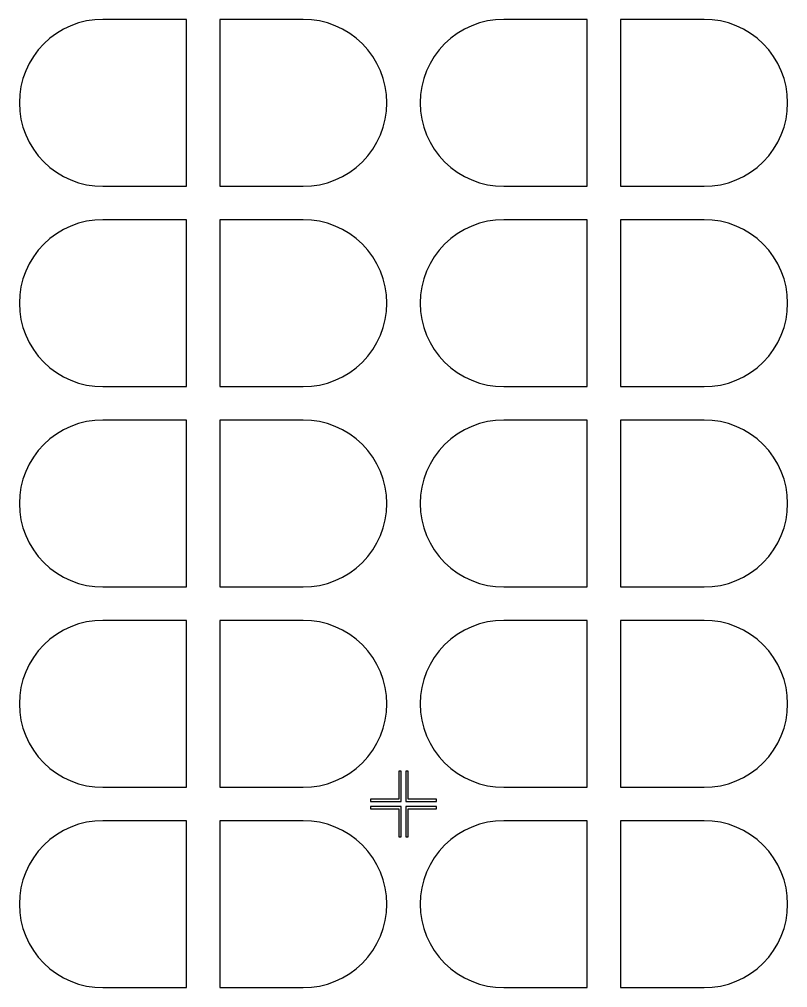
# Model space of a CAD drawing. Extents: x 0.5 to 47.5, y 0.5 to 53.5.
# Drawn here: x 0.5 to 23.5, y 24.5 to 53.5 of the extents above; entities that cross this region are included whole.
import ezdxf

# ---------------------------------------------------------------- set-up
doc = ezdxf.new("R2010")
doc.units = 0

msp = doc.modelspace()

# ---------------------------------------------------------------- linework, layer by layer
for p, q in [((2.27429, 53.3923), (2.0433, 53.3097)), ((2.51228, 53.452), (2.27429, 53.3923)), ((2.75496, 53.488), (2.51228, 53.452)), ((3, 53.5), (2.75496, 53.488)), ((3.10187, 53.495), (3, 53.5)), ((5.5, 53.495), (3.10187, 53.495)), ((5.5, 48.505), (5.5, 53.495)), ((8.89813, 53.495), (6.5, 53.495)), ((6.5, 53.495), (6.5, 48.505)), ((9, 53.5), (8.89813, 53.495)), ((9.24504, 53.488), (9, 53.5)), ((9.48772, 53.452), (9.24504, 53.488)), ((9.72571, 53.3923), (9.48772, 53.452)), ((9.9567, 53.3097), (9.72571, 53.3923)), ((14.2743, 53.3923), (14.0433, 53.3097)), ((14.5123, 53.452), (14.2743, 53.3923)), ((14.755, 53.488), (14.5123, 53.452)), ((15, 53.5), (14.755, 53.488)), ((15.1019, 53.495), (15, 53.5)), ((17.5, 53.495), (15.1019, 53.495)), ((17.5, 48.505), (17.5, 53.495)), ((20.8981, 53.495), (18.5, 53.495)), ((18.5, 53.495), (18.5, 48.505)), ((21, 53.5), (20.8981, 53.495)), ((21.245, 53.488), (21, 53.5)), ((21.4877, 53.452), (21.245, 53.488)), ((21.7257, 53.3923), (21.4877, 53.452)), ((21.9567, 53.3097), (21.7257, 53.3923)), ((1.61108, 53.0787), (1.41403, 52.9325)), ((1.82152, 53.2048), (1.61108, 53.0787)), ((2.0433, 53.3097), (1.82152, 53.2048)), ((10.1785, 53.2048), (9.9567, 53.3097)), ((10.3889, 53.0787), (10.1785, 53.2048)), ((10.586, 52.9325), (10.3889, 53.0787)), ((13.6111, 53.0787), (13.414, 52.9325)), ((13.8215, 53.2048), (13.6111, 53.0787)), ((14.0433, 53.3097), (13.8215, 53.2048)), ((22.1785, 53.2048), (21.9567, 53.3097)), ((22.3889, 53.0787), (22.1785, 53.2048)), ((22.586, 52.9325), (22.3889, 53.0787)), ((1.41403, 52.9325), (1.23224, 52.7678)), ((10.7678, 52.7678), (10.586, 52.9325)), ((13.414, 52.9325), (13.2322, 52.7678)), ((22.7678, 52.7678), (22.586, 52.9325)), ((1.06747, 52.586), (0.921341, 52.3889)), ((1.23224, 52.7678), (1.06747, 52.586)), ((10.9325, 52.586), (10.7678, 52.7678)), ((11.0787, 52.3889), (10.9325, 52.586)), ((13.0675, 52.586), (12.9213, 52.3889)), ((13.2322, 52.7678), (13.0675, 52.586)), ((22.9325, 52.586), (22.7678, 52.7678)), ((23.0787, 52.3889), (22.9325, 52.586)), ((0.921341, 52.3889), (0.795212, 52.1785)), ((11.2048, 52.1785), (11.0787, 52.3889)), ((12.9213, 52.3889), (12.7952, 52.1785)), ((23.2048, 52.1785), (23.0787, 52.3889)), ((0.690308, 51.9567), (0.607651, 51.7257)), ((0.795212, 52.1785), (0.690308, 51.9567)), ((11.3097, 51.9567), (11.2048, 52.1785)), ((11.3923, 51.7257), (11.3097, 51.9567)), ((12.6903, 51.9567), (12.6077, 51.7257)), ((12.7952, 52.1785), (12.6903, 51.9567)), ((23.3097, 51.9567), (23.2048, 52.1785)), ((23.3923, 51.7257), (23.3097, 51.9567)), ((0.607651, 51.7257), (0.54805, 51.4877)), ((11.452, 51.4877), (11.3923, 51.7257)), ((12.6077, 51.7257), (12.548, 51.4877)), ((23.452, 51.4877), (23.3923, 51.7257)), ((0.54805, 51.4877), (0.512039, 51.245)), ((11.488, 51.245), (11.452, 51.4877)), ((12.548, 51.4877), (12.512, 51.245)), ((23.488, 51.245), (23.452, 51.4877)), ((0.512039, 51.245), (0.5, 51)), ((11.5, 51), (11.488, 51.245)), ((12.512, 51.245), (12.5, 51)), ((23.5, 51), (23.488, 51.245)), ((0.5, 51), (0.512039, 50.755)), ((0.512039, 50.755), (0.54805, 50.5123)), ((11.452, 50.5123), (11.488, 50.755)), ((11.488, 50.755), (11.5, 51)), ((12.5, 51), (12.512, 50.755)), ((12.512, 50.755), (12.548, 50.5123)), ((23.452, 50.5123), (23.488, 50.755)), ((23.488, 50.755), (23.5, 51)), ((0.54805, 50.5123), (0.607651, 50.2743)), ((11.3923, 50.2743), (11.452, 50.5123)), ((12.548, 50.5123), (12.6077, 50.2743)), ((23.3923, 50.2743), (23.452, 50.5123)), ((0.607651, 50.2743), (0.690308, 50.0433)), ((11.3097, 50.0433), (11.3923, 50.2743)), ((12.6077, 50.2743), (12.6903, 50.0433)), ((23.3097, 50.0433), (23.3923, 50.2743)), ((0.690308, 50.0433), (0.795212, 49.8215)), ((11.2048, 49.8215), (11.3097, 50.0433)), ((12.6903, 50.0433), (12.7952, 49.8215)), ((23.2048, 49.8215), (23.3097, 50.0433)), ((0.795212, 49.8215), (0.921341, 49.6111)), ((0.921341, 49.6111), (1.06747, 49.414)), ((10.9325, 49.414), (11.0787, 49.6111)), ((11.0787, 49.6111), (11.2048, 49.8215)), ((12.7952, 49.8215), (12.9213, 49.6111)), ((12.9213, 49.6111), (13.0675, 49.414)), ((22.9325, 49.414), (23.0787, 49.6111)), ((23.0787, 49.6111), (23.2048, 49.8215)), ((1.06747, 49.414), (1.23224, 49.2322)), ((10.7678, 49.2322), (10.9325, 49.414)), ((13.0675, 49.414), (13.2322, 49.2322)), ((22.7678, 49.2322), (22.9325, 49.414)), ((1.23224, 49.2322), (1.41403, 49.0675)), ((1.41403, 49.0675), (1.61108, 48.9213)), ((10.3889, 48.9213), (10.586, 49.0675)), ((10.586, 49.0675), (10.7678, 49.2322)), ((13.2322, 49.2322), (13.414, 49.0675)), ((13.414, 49.0675), (13.6111, 48.9213)), ((22.3889, 48.9213), (22.586, 49.0675)), ((22.586, 49.0675), (22.7678, 49.2322)), ((1.61108, 48.9213), (1.82152, 48.7952)), ((1.82152, 48.7952), (2.0433, 48.6903)), ((9.9567, 48.6903), (10.1785, 48.7952)), ((10.1785, 48.7952), (10.3889, 48.9213)), ((13.6111, 48.9213), (13.8215, 48.7952)), ((13.8215, 48.7952), (14.0433, 48.6903)), ((21.9567, 48.6903), (22.1785, 48.7952)), ((22.1785, 48.7952), (22.3889, 48.9213)), ((2.0433, 48.6903), (2.27429, 48.6077)), ((2.27429, 48.6077), (2.51228, 48.548)), ((2.51228, 48.548), (2.75496, 48.512)), ((2.75496, 48.512), (3, 48.5)), ((3, 48.5), (3.10187, 48.505)), ((3.10187, 48.505), (5.5, 48.505)), ((6.5, 48.505), (8.89813, 48.505)), ((8.89813, 48.505), (9, 48.5)), ((9, 48.5), (9.24504, 48.512)), ((9.24504, 48.512), (9.48772, 48.548)), ((9.48772, 48.548), (9.72571, 48.6077)), ((9.72571, 48.6077), (9.9567, 48.6903)), ((14.0433, 48.6903), (14.2743, 48.6077)), ((14.2743, 48.6077), (14.5123, 48.548)), ((14.5123, 48.548), (14.755, 48.512)), ((14.755, 48.512), (15, 48.5)), ((15, 48.5), (15.1019, 48.505)), ((15.1019, 48.505), (17.5, 48.505)), ((18.5, 48.505), (20.8981, 48.505)), ((20.8981, 48.505), (21, 48.5)), ((21, 48.5), (21.245, 48.512)), ((21.245, 48.512), (21.4877, 48.548)), ((21.4877, 48.548), (21.7257, 48.6077)), ((21.7257, 48.6077), (21.9567, 48.6903)), ((2.0433, 47.3097), (1.82152, 47.2048)), ((2.27429, 47.3923), (2.0433, 47.3097)), ((2.51228, 47.452), (2.27429, 47.3923)), ((2.75496, 47.488), (2.51228, 47.452)), ((3, 47.5), (2.75496, 47.488)), ((3.10187, 47.495), (3, 47.5)), ((5.5, 47.495), (3.10187, 47.495)), ((5.5, 42.505), (5.5, 47.495)), ((8.89813, 47.495), (6.5, 47.495)), ((6.5, 47.495), (6.5, 42.505)), ((9, 47.5), (8.89813, 47.495)), ((9.24504, 47.488), (9, 47.5)), ((9.48772, 47.452), (9.24504, 47.488)), ((9.72571, 47.3923), (9.48772, 47.452)), ((9.9567, 47.3097), (9.72571, 47.3923)), ((10.1785, 47.2048), (9.9567, 47.3097)), ((14.0433, 47.3097), (13.8215, 47.2048)), ((14.2743, 47.3923), (14.0433, 47.3097)), ((14.5123, 47.452), (14.2743, 47.3923)), ((14.755, 47.488), (14.5123, 47.452)), ((15, 47.5), (14.755, 47.488)), ((15.1019, 47.495), (15, 47.5)), ((17.5, 47.495), (15.1019, 47.495)), ((17.5, 42.505), (17.5, 47.495)), ((20.8981, 47.495), (18.5, 47.495)), ((18.5, 47.495), (18.5, 42.505)), ((21, 47.5), (20.8981, 47.495)), ((21.245, 47.488), (21, 47.5)), ((21.4877, 47.452), (21.245, 47.488)), ((21.7257, 47.3923), (21.4877, 47.452)), ((21.9567, 47.3097), (21.7257, 47.3923)), ((22.1785, 47.2048), (21.9567, 47.3097)), ((1.61108, 47.0787), (1.41403, 46.9325)), ((1.82152, 47.2048), (1.61108, 47.0787)), ((10.3889, 47.0787), (10.1785, 47.2048)), ((10.586, 46.9325), (10.3889, 47.0787)), ((13.6111, 47.0787), (13.414, 46.9325)), ((13.8215, 47.2048), (13.6111, 47.0787)), ((22.3889, 47.0787), (22.1785, 47.2048)), ((22.586, 46.9325), (22.3889, 47.0787)), ((1.23224, 46.7678), (1.06747, 46.586)), ((1.41403, 46.9325), (1.23224, 46.7678)), ((10.7678, 46.7678), (10.586, 46.9325)), ((10.9325, 46.586), (10.7678, 46.7678)), ((13.2322, 46.7678), (13.0675, 46.586)), ((13.414, 46.9325), (13.2322, 46.7678)), ((22.7678, 46.7678), (22.586, 46.9325)), ((22.9325, 46.586), (22.7678, 46.7678)), ((1.06747, 46.586), (0.921341, 46.3889)), ((11.0787, 46.3889), (10.9325, 46.586)), ((13.0675, 46.586), (12.9213, 46.3889)), ((23.0787, 46.3889), (22.9325, 46.586)), ((0.795212, 46.1785), (0.690308, 45.9567)), ((0.921341, 46.3889), (0.795212, 46.1785)), ((11.2048, 46.1785), (11.0787, 46.3889)), ((11.3097, 45.9567), (11.2048, 46.1785)), ((12.7952, 46.1785), (12.6903, 45.9567)), ((12.9213, 46.3889), (12.7952, 46.1785)), ((23.2048, 46.1785), (23.0787, 46.3889)), ((23.3097, 45.9567), (23.2048, 46.1785)), ((0.690308, 45.9567), (0.607651, 45.7257)), ((11.3923, 45.7257), (11.3097, 45.9567)), ((12.6903, 45.9567), (12.6077, 45.7257)), ((23.3923, 45.7257), (23.3097, 45.9567)), ((0.607651, 45.7257), (0.54805, 45.4877)), ((11.452, 45.4877), (11.3923, 45.7257)), ((12.6077, 45.7257), (12.548, 45.4877)), ((23.452, 45.4877), (23.3923, 45.7257)), ((0.512039, 45.245), (0.5, 45)), ((0.54805, 45.4877), (0.512039, 45.245)), ((11.488, 45.245), (11.452, 45.4877)), ((11.5, 45), (11.488, 45.245)), ((12.512, 45.245), (12.5, 45)), ((12.548, 45.4877), (12.512, 45.245)), ((23.488, 45.245), (23.452, 45.4877)), ((23.5, 45), (23.488, 45.245)), ((0.5, 45), (0.512039, 44.755)), ((11.488, 44.755), (11.5, 45)), ((12.5, 45), (12.512, 44.755)), ((23.488, 44.755), (23.5, 45)), ((0.512039, 44.755), (0.54805, 44.5123)), ((11.452, 44.5123), (11.488, 44.755)), ((12.512, 44.755), (12.548, 44.5123)), ((23.452, 44.5123), (23.488, 44.755)), ((0.54805, 44.5123), (0.607651, 44.2743)), ((11.3923, 44.2743), (11.452, 44.5123)), ((12.548, 44.5123), (12.6077, 44.2743)), ((23.3923, 44.2743), (23.452, 44.5123)), ((0.607651, 44.2743), (0.690308, 44.0433)), ((11.3097, 44.0433), (11.3923, 44.2743)), ((12.6077, 44.2743), (12.6903, 44.0433)), ((23.3097, 44.0433), (23.3923, 44.2743)), ((0.690308, 44.0433), (0.795212, 43.8215)), ((0.795212, 43.8215), (0.921341, 43.6111)), ((11.0787, 43.6111), (11.2048, 43.8215)), ((11.2048, 43.8215), (11.3097, 44.0433)), ((12.6903, 44.0433), (12.7952, 43.8215)), ((12.7952, 43.8215), (12.9213, 43.6111)), ((23.0787, 43.6111), (23.2048, 43.8215)), ((23.2048, 43.8215), (23.3097, 44.0433)), ((0.921341, 43.6111), (1.06747, 43.414)), ((10.9325, 43.414), (11.0787, 43.6111)), ((12.9213, 43.6111), (13.0675, 43.414)), ((22.9325, 43.414), (23.0787, 43.6111)), ((1.06747, 43.414), (1.23224, 43.2322)), ((1.23224, 43.2322), (1.41403, 43.0675)), ((10.586, 43.0675), (10.7678, 43.2322)), ((10.7678, 43.2322), (10.9325, 43.414)), ((13.0675, 43.414), (13.2322, 43.2322)), ((13.2322, 43.2322), (13.414, 43.0675)), ((22.586, 43.0675), (22.7678, 43.2322)), ((22.7678, 43.2322), (22.9325, 43.414)), ((1.41403, 43.0675), (1.61108, 42.9213)), ((1.61108, 42.9213), (1.82152, 42.7952)), ((10.1785, 42.7952), (10.3889, 42.9213)), ((10.3889, 42.9213), (10.586, 43.0675)), ((13.414, 43.0675), (13.6111, 42.9213)), ((13.6111, 42.9213), (13.8215, 42.7952)), ((22.1785, 42.7952), (22.3889, 42.9213)), ((22.3889, 42.9213), (22.586, 43.0675)), ((1.82152, 42.7952), (2.0433, 42.6903)), ((2.0433, 42.6903), (2.27429, 42.6077)), ((9.72571, 42.6077), (9.9567, 42.6903)), ((9.9567, 42.6903), (10.1785, 42.7952)), ((13.8215, 42.7952), (14.0433, 42.6903)), ((14.0433, 42.6903), (14.2743, 42.6077)), ((21.7257, 42.6077), (21.9567, 42.6903)), ((21.9567, 42.6903), (22.1785, 42.7952)), ((2.27429, 42.6077), (2.51228, 42.548)), ((2.51228, 42.548), (2.75496, 42.512)), ((2.75496, 42.512), (3, 42.5)), ((3, 42.5), (3.10187, 42.505)), ((3.10187, 42.505), (5.5, 42.505)), ((6.5, 42.505), (8.89813, 42.505)), ((8.89813, 42.505), (9, 42.5)), ((9, 42.5), (9.24504, 42.512)), ((9.24504, 42.512), (9.48772, 42.548)), ((9.48772, 42.548), (9.72571, 42.6077)), ((14.2743, 42.6077), (14.5123, 42.548)), ((14.5123, 42.548), (14.755, 42.512)), ((14.755, 42.512), (15, 42.5)), ((15, 42.5), (15.1019, 42.505)), ((15.1019, 42.505), (17.5, 42.505)), ((18.5, 42.505), (20.8981, 42.505)), ((20.8981, 42.505), (21, 42.5)), ((21, 42.5), (21.245, 42.512)), ((21.245, 42.512), (21.4877, 42.548)), ((21.4877, 42.548), (21.7257, 42.6077)), ((2.75496, 41.488), (2.51228, 41.452)), ((3, 41.5), (2.75496, 41.488)), ((3.10187, 41.495), (3, 41.5)), ((5.5, 41.495), (3.10187, 41.495)), ((5.5, 36.505), (5.5, 41.495)), ((8.89813, 41.495), (6.5, 41.495)), ((6.5, 41.495), (6.5, 36.505)), ((9, 41.5), (8.89813, 41.495)), ((9.24504, 41.488), (9, 41.5)), ((9.48772, 41.452), (9.24504, 41.488)), ((14.755, 41.488), (14.5123, 41.452)), ((15, 41.5), (14.755, 41.488)), ((15.1019, 41.495), (15, 41.5)), ((17.5, 41.495), (15.1019, 41.495)), ((17.5, 36.505), (17.5, 41.495)), ((20.8981, 41.495), (18.5, 41.495)), ((18.5, 41.495), (18.5, 36.505)), ((21, 41.5), (20.8981, 41.495)), ((21.245, 41.488), (21, 41.5)), ((21.4877, 41.452), (21.245, 41.488)), ((1.82152, 41.2048), (1.61108, 41.0787)), ((2.0433, 41.3097), (1.82152, 41.2048)), ((2.27429, 41.3923), (2.0433, 41.3097)), ((2.51228, 41.452), (2.27429, 41.3923)), ((9.72571, 41.3923), (9.48772, 41.452)), ((9.9567, 41.3097), (9.72571, 41.3923)), ((10.1785, 41.2048), (9.9567, 41.3097)), ((10.3889, 41.0787), (10.1785, 41.2048)), ((13.8215, 41.2048), (13.6111, 41.0787)), ((14.0433, 41.3097), (13.8215, 41.2048)), ((14.2743, 41.3923), (14.0433, 41.3097)), ((14.5123, 41.452), (14.2743, 41.3923)), ((21.7257, 41.3923), (21.4877, 41.452)), ((21.9567, 41.3097), (21.7257, 41.3923)), ((22.1785, 41.2048), (21.9567, 41.3097)), ((22.3889, 41.0787), (22.1785, 41.2048)), ((1.41403, 40.9325), (1.23224, 40.7678)), ((1.61108, 41.0787), (1.41403, 40.9325)), ((10.586, 40.9325), (10.3889, 41.0787)), ((10.7678, 40.7678), (10.586, 40.9325)), ((13.414, 40.9325), (13.2322, 40.7678)), ((13.6111, 41.0787), (13.414, 40.9325)), ((22.586, 40.9325), (22.3889, 41.0787)), ((22.7678, 40.7678), (22.586, 40.9325)), ((1.23224, 40.7678), (1.06747, 40.586)), ((10.9325, 40.586), (10.7678, 40.7678)), ((13.2322, 40.7678), (13.0675, 40.586)), ((22.9325, 40.586), (22.7678, 40.7678)), ((0.921341, 40.3889), (0.795212, 40.1785)), ((1.06747, 40.586), (0.921341, 40.3889)), ((11.0787, 40.3889), (10.9325, 40.586)), ((11.2048, 40.1785), (11.0787, 40.3889)), ((12.9213, 40.3889), (12.7952, 40.1785)), ((13.0675, 40.586), (12.9213, 40.3889)), ((23.0787, 40.3889), (22.9325, 40.586)), ((23.2048, 40.1785), (23.0787, 40.3889)), ((0.795212, 40.1785), (0.690308, 39.9567)), ((11.3097, 39.9567), (11.2048, 40.1785)), ((12.7952, 40.1785), (12.6903, 39.9567)), ((23.3097, 39.9567), (23.2048, 40.1785)), ((0.690308, 39.9567), (0.607651, 39.7257)), ((11.3923, 39.7257), (11.3097, 39.9567)), ((12.6903, 39.9567), (12.6077, 39.7257)), ((23.3923, 39.7257), (23.3097, 39.9567)), ((0.54805, 39.4877), (0.512039, 39.245)), ((0.607651, 39.7257), (0.54805, 39.4877)), ((11.452, 39.4877), (11.3923, 39.7257)), ((11.488, 39.245), (11.452, 39.4877)), ((12.548, 39.4877), (12.512, 39.245)), ((12.6077, 39.7257), (12.548, 39.4877)), ((23.452, 39.4877), (23.3923, 39.7257)), ((23.488, 39.245), (23.452, 39.4877)), ((0.512039, 39.245), (0.5, 39)), ((11.5, 39), (11.488, 39.245)), ((12.512, 39.245), (12.5, 39)), ((23.5, 39), (23.488, 39.245)), ((0.5, 39), (0.512039, 38.755)), ((11.488, 38.755), (11.5, 39)), ((12.5, 39), (12.512, 38.755)), ((23.488, 38.755), (23.5, 39)), ((0.512039, 38.755), (0.54805, 38.5123)), ((11.452, 38.5123), (11.488, 38.755)), ((12.512, 38.755), (12.548, 38.5123)), ((23.452, 38.5123), (23.488, 38.755)), ((0.54805, 38.5123), (0.607651, 38.2743)), ((11.3923, 38.2743), (11.452, 38.5123)), ((12.548, 38.5123), (12.6077, 38.2743)), ((23.3923, 38.2743), (23.452, 38.5123)), ((0.607651, 38.2743), (0.690308, 38.0433)), ((0.690308, 38.0433), (0.795212, 37.8215)), ((11.2048, 37.8215), (11.3097, 38.0433)), ((11.3097, 38.0433), (11.3923, 38.2743)), ((12.6077, 38.2743), (12.6903, 38.0433)), ((12.6903, 38.0433), (12.7952, 37.8215)), ((23.2048, 37.8215), (23.3097, 38.0433)), ((23.3097, 38.0433), (23.3923, 38.2743)), ((0.795212, 37.8215), (0.921341, 37.6111)), ((11.0787, 37.6111), (11.2048, 37.8215)), ((12.7952, 37.8215), (12.9213, 37.6111)), ((23.0787, 37.6111), (23.2048, 37.8215)), ((0.921341, 37.6111), (1.06747, 37.414)), ((1.06747, 37.414), (1.23224, 37.2322)), ((10.7678, 37.2322), (10.9325, 37.414)), ((10.9325, 37.414), (11.0787, 37.6111)), ((12.9213, 37.6111), (13.0675, 37.414)), ((13.0675, 37.414), (13.2322, 37.2322)), ((22.7678, 37.2322), (22.9325, 37.414)), ((22.9325, 37.414), (23.0787, 37.6111)), ((1.23224, 37.2322), (1.41403, 37.0675)), ((10.586, 37.0675), (10.7678, 37.2322)), ((13.2322, 37.2322), (13.414, 37.0675)), ((22.586, 37.0675), (22.7678, 37.2322)), ((1.41403, 37.0675), (1.61108, 36.9213)), ((1.61108, 36.9213), (1.82152, 36.7952)), ((10.1785, 36.7952), (10.3889, 36.9213)), ((10.3889, 36.9213), (10.586, 37.0675)), ((13.414, 37.0675), (13.6111, 36.9213)), ((13.6111, 36.9213), (13.8215, 36.7952)), ((22.1785, 36.7952), (22.3889, 36.9213)), ((22.3889, 36.9213), (22.586, 37.0675)), ((1.82152, 36.7952), (2.0433, 36.6903)), ((2.0433, 36.6903), (2.27429, 36.6077)), ((2.27429, 36.6077), (2.51228, 36.548)), ((2.51228, 36.548), (2.75496, 36.512)), ((9.24504, 36.512), (9.48772, 36.548)), ((9.48772, 36.548), (9.72571, 36.6077)), ((9.72571, 36.6077), (9.9567, 36.6903)), ((9.9567, 36.6903), (10.1785, 36.7952)), ((13.8215, 36.7952), (14.0433, 36.6903)), ((14.0433, 36.6903), (14.2743, 36.6077)), ((14.2743, 36.6077), (14.5123, 36.548)), ((14.5123, 36.548), (14.755, 36.512)), ((21.245, 36.512), (21.4877, 36.548)), ((21.4877, 36.548), (21.7257, 36.6077)), ((21.7257, 36.6077), (21.9567, 36.6903)), ((21.9567, 36.6903), (22.1785, 36.7952)), ((2.75496, 36.512), (3, 36.5)), ((3, 36.5), (3.10187, 36.505)), ((3.10187, 36.505), (5.5, 36.505)), ((6.5, 36.505), (8.89813, 36.505)), ((8.89813, 36.505), (9, 36.5)), ((9, 36.5), (9.24504, 36.512)), ((14.755, 36.512), (15, 36.5)), ((15, 36.5), (15.1019, 36.505)), ((15.1019, 36.505), (17.5, 36.505)), ((18.5, 36.505), (20.8981, 36.505)), ((20.8981, 36.505), (21, 36.5)), ((21, 36.5), (21.245, 36.512)), ((2.27429, 35.3923), (2.0433, 35.3097)), ((2.51228, 35.452), (2.27429, 35.3923)), ((2.75496, 35.488), (2.51228, 35.452)), ((3, 35.5), (2.75496, 35.488)), ((3.10187, 35.495), (3, 35.5)), ((5.5, 35.495), (3.10187, 35.495)), ((5.5, 30.505), (5.5, 35.495)), ((8.89813, 35.495), (6.5, 35.495)), ((6.5, 35.495), (6.5, 30.505)), ((9, 35.5), (8.89813, 35.495)), ((9.24504, 35.488), (9, 35.5)), ((9.48772, 35.452), (9.24504, 35.488)), ((9.72571, 35.3923), (9.48772, 35.452)), ((9.9567, 35.3097), (9.72571, 35.3923)), ((14.2743, 35.3923), (14.0433, 35.3097)), ((14.5123, 35.452), (14.2743, 35.3923)), ((14.755, 35.488), (14.5123, 35.452)), ((15, 35.5), (14.755, 35.488)), ((15.1019, 35.495), (15, 35.5)), ((17.5, 35.495), (15.1019, 35.495)), ((17.5, 30.505), (17.5, 35.495)), ((20.8981, 35.495), (18.5, 35.495)), ((18.5, 35.495), (18.5, 30.505)), ((21, 35.5), (20.8981, 35.495)), ((21.245, 35.488), (21, 35.5)), ((21.4877, 35.452), (21.245, 35.488)), ((21.7257, 35.3923), (21.4877, 35.452)), ((21.9567, 35.3097), (21.7257, 35.3923)), ((1.82152, 35.2048), (1.61108, 35.0787)), ((2.0433, 35.3097), (1.82152, 35.2048)), ((10.1785, 35.2048), (9.9567, 35.3097)), ((10.3889, 35.0787), (10.1785, 35.2048)), ((13.8215, 35.2048), (13.6111, 35.0787)), ((14.0433, 35.3097), (13.8215, 35.2048)), ((22.1785, 35.2048), (21.9567, 35.3097)), ((22.3889, 35.0787), (22.1785, 35.2048)), ((1.41403, 34.9325), (1.23224, 34.7678)), ((1.61108, 35.0787), (1.41403, 34.9325)), ((10.586, 34.9325), (10.3889, 35.0787)), ((10.7678, 34.7678), (10.586, 34.9325)), ((13.414, 34.9325), (13.2322, 34.7678)), ((13.6111, 35.0787), (13.414, 34.9325)), ((22.586, 34.9325), (22.3889, 35.0787)), ((22.7678, 34.7678), (22.586, 34.9325)), ((1.06747, 34.586), (0.921341, 34.3889)), ((1.23224, 34.7678), (1.06747, 34.586)), ((10.9325, 34.586), (10.7678, 34.7678)), ((11.0787, 34.3889), (10.9325, 34.586)), ((13.0675, 34.586), (12.9213, 34.3889)), ((13.2322, 34.7678), (13.0675, 34.586)), ((22.9325, 34.586), (22.7678, 34.7678)), ((23.0787, 34.3889), (22.9325, 34.586)), ((0.921341, 34.3889), (0.795212, 34.1785)), ((11.2048, 34.1785), (11.0787, 34.3889)), ((12.9213, 34.3889), (12.7952, 34.1785)), ((23.2048, 34.1785), (23.0787, 34.3889)), ((0.690308, 33.9567), (0.607651, 33.7257)), ((0.795212, 34.1785), (0.690308, 33.9567)), ((11.3097, 33.9567), (11.2048, 34.1785)), ((11.3923, 33.7257), (11.3097, 33.9567)), ((12.6903, 33.9567), (12.6077, 33.7257)), ((12.7952, 34.1785), (12.6903, 33.9567)), ((23.3097, 33.9567), (23.2048, 34.1785)), ((23.3923, 33.7257), (23.3097, 33.9567)), ((0.607651, 33.7257), (0.54805, 33.4877)), ((11.452, 33.4877), (11.3923, 33.7257)), ((12.6077, 33.7257), (12.548, 33.4877)), ((23.452, 33.4877), (23.3923, 33.7257)), ((0.54805, 33.4877), (0.512039, 33.245)), ((11.488, 33.245), (11.452, 33.4877)), ((12.548, 33.4877), (12.512, 33.245)), ((23.488, 33.245), (23.452, 33.4877)), ((0.512039, 33.245), (0.5, 33)), ((11.5, 33), (11.488, 33.245)), ((12.512, 33.245), (12.5, 33)), ((23.5, 33), (23.488, 33.245)), ((0.5, 33), (0.512039, 32.755)), ((11.488, 32.755), (11.5, 33)), ((12.5, 33), (12.512, 32.755)), ((23.488, 32.755), (23.5, 33)), ((0.512039, 32.755), (0.54805, 32.5123)), ((0.54805, 32.5123), (0.607651, 32.2743)), ((11.3923, 32.2743), (11.452, 32.5123)), ((11.452, 32.5123), (11.488, 32.755)), ((12.512, 32.755), (12.548, 32.5123)), ((12.548, 32.5123), (12.6077, 32.2743)), ((23.3923, 32.2743), (23.452, 32.5123)), ((23.452, 32.5123), (23.488, 32.755)), ((0.607651, 32.2743), (0.690308, 32.0433)), ((11.3097, 32.0433), (11.3923, 32.2743)), ((12.6077, 32.2743), (12.6903, 32.0433)), ((23.3097, 32.0433), (23.3923, 32.2743)), ((0.690308, 32.0433), (0.795212, 31.8215)), ((11.2048, 31.8215), (11.3097, 32.0433)), ((12.6903, 32.0433), (12.7952, 31.8215)), ((23.2048, 31.8215), (23.3097, 32.0433)), ((0.795212, 31.8215), (0.921341, 31.6111)), ((0.921341, 31.6111), (1.06747, 31.414)), ((10.9325, 31.414), (11.0787, 31.6111)), ((11.0787, 31.6111), (11.2048, 31.8215)), ((12.7952, 31.8215), (12.9213, 31.6111)), ((12.9213, 31.6111), (13.0675, 31.414)), ((22.9325, 31.414), (23.0787, 31.6111)), ((23.0787, 31.6111), (23.2048, 31.8215)), ((1.06747, 31.414), (1.23224, 31.2322)), ((10.7678, 31.2322), (10.9325, 31.414)), ((13.0675, 31.414), (13.2322, 31.2322)), ((22.7678, 31.2322), (22.9325, 31.414)), ((1.23224, 31.2322), (1.41403, 31.0675)), ((1.41403, 31.0675), (1.61108, 30.9213)), ((10.3889, 30.9213), (10.586, 31.0675)), ((10.586, 31.0675), (10.7678, 31.2322)), ((13.2322, 31.2322), (13.414, 31.0675)), ((13.414, 31.0675), (13.6111, 30.9213)), ((22.3889, 30.9213), (22.586, 31.0675)), ((22.586, 31.0675), (22.7678, 31.2322)), ((1.61108, 30.9213), (1.82152, 30.7952)), ((1.82152, 30.7952), (2.0433, 30.6903)), ((9.9567, 30.6903), (10.1785, 30.7952)), ((10.1785, 30.7952), (10.3889, 30.9213)), ((11.9297, 30.9844), (11.8594, 30.9844)), ((11.8594, 30.9844), (11.8594, 30.1406)), ((11.9297, 30.0703), (11.9297, 30.9844)), ((12.1406, 30.9844), (12.0703, 30.9844)), ((12.0703, 30.9844), (12.0703, 30.0703)), ((12.1406, 30.1406), (12.1406, 30.9844)), ((13.6111, 30.9213), (13.8215, 30.7952)), ((13.8215, 30.7952), (14.0433, 30.6903)), ((21.9567, 30.6903), (22.1785, 30.7952)), ((22.1785, 30.7952), (22.3889, 30.9213)), ((2.0433, 30.6903), (2.27429, 30.6077)), ((2.27429, 30.6077), (2.51228, 30.548)), ((2.51228, 30.548), (2.75496, 30.512)), ((2.75496, 30.512), (3, 30.5)), ((3, 30.5), (3.10187, 30.505)), ((3.10187, 30.505), (5.5, 30.505)), ((6.5, 30.505), (8.89813, 30.505)), ((8.89813, 30.505), (9, 30.5)), ((9, 30.5), (9.24504, 30.512)), ((9.24504, 30.512), (9.48772, 30.548)), ((9.48772, 30.548), (9.72571, 30.6077)), ((9.72571, 30.6077), (9.9567, 30.6903)), ((14.0433, 30.6903), (14.2743, 30.6077)), ((14.2743, 30.6077), (14.5123, 30.548)), ((14.5123, 30.548), (14.755, 30.512)), ((14.755, 30.512), (15, 30.5)), ((15, 30.5), (15.1019, 30.505)), ((15.1019, 30.505), (17.5, 30.505)), ((18.5, 30.505), (20.8981, 30.505)), ((20.8981, 30.505), (21, 30.5)), ((21, 30.5), (21.245, 30.512)), ((21.245, 30.512), (21.4877, 30.548)), ((21.4877, 30.548), (21.7257, 30.6077)), ((21.7257, 30.6077), (21.9567, 30.6903)), ((11.8594, 30.1406), (11.0156, 30.1406)), ((11.0156, 30.1406), (11.0156, 30.0703)), ((11.0156, 30.0703), (11.9297, 30.0703)), ((11.9297, 29.9297), (11.0156, 29.9297)), ((11.0156, 29.9297), (11.0156, 29.8594)), ((11.9297, 29.0156), (11.9297, 29.9297)), ((12.0703, 30.0703), (12.9844, 30.0703)), ((12.9844, 29.9297), (12.0703, 29.9297)), ((12.0703, 29.9297), (12.0703, 29.0156)), ((12.9844, 30.1406), (12.1406, 30.1406)), ((12.9844, 30.0703), (12.9844, 30.1406)), ((12.9844, 29.8594), (12.9844, 29.9297)), ((11.0156, 29.8594), (11.8594, 29.8594)), ((11.8594, 29.8594), (11.8594, 29.0156)), ((12.1406, 29.8594), (12.9844, 29.8594)), ((12.1406, 29.0156), (12.1406, 29.8594)), ((2.0433, 29.3097), (1.82152, 29.2048)), ((2.27429, 29.3923), (2.0433, 29.3097)), ((2.51228, 29.452), (2.27429, 29.3923)), ((2.75496, 29.488), (2.51228, 29.452)), ((3, 29.5), (2.75496, 29.488)), ((3.10187, 29.495), (3, 29.5)), ((5.5, 29.495), (3.10187, 29.495)), ((5.5, 24.505), (5.5, 29.495)), ((8.89813, 29.495), (6.5, 29.495)), ((6.5, 29.495), (6.5, 24.505)), ((9, 29.5), (8.89813, 29.495)), ((9.24504, 29.488), (9, 29.5)), ((9.48772, 29.452), (9.24504, 29.488)), ((9.72571, 29.3923), (9.48772, 29.452)), ((9.9567, 29.3097), (9.72571, 29.3923)), ((10.1785, 29.2048), (9.9567, 29.3097)), ((14.0433, 29.3097), (13.8215, 29.2048)), ((14.2743, 29.3923), (14.0433, 29.3097)), ((14.5123, 29.452), (14.2743, 29.3923)), ((14.755, 29.488), (14.5123, 29.452)), ((15, 29.5), (14.755, 29.488)), ((15.1019, 29.495), (15, 29.5)), ((17.5, 29.495), (15.1019, 29.495)), ((17.5, 24.505), (17.5, 29.495)), ((20.8981, 29.495), (18.5, 29.495)), ((18.5, 29.495), (18.5, 24.505)), ((21, 29.5), (20.8981, 29.495)), ((21.245, 29.488), (21, 29.5)), ((21.4877, 29.452), (21.245, 29.488)), ((21.7257, 29.3923), (21.4877, 29.452)), ((21.9567, 29.3097), (21.7257, 29.3923)), ((22.1785, 29.2048), (21.9567, 29.3097)), ((1.61108, 29.0787), (1.41403, 28.9325)), ((1.82152, 29.2048), (1.61108, 29.0787)), ((10.3889, 29.0787), (10.1785, 29.2048)), ((10.586, 28.9325), (10.3889, 29.0787)), ((11.8594, 29.0156), (11.9297, 29.0156)), ((12.0703, 29.0156), (12.1406, 29.0156)), ((13.6111, 29.0787), (13.414, 28.9325)), ((13.8215, 29.2048), (13.6111, 29.0787)), ((22.3889, 29.0787), (22.1785, 29.2048)), ((22.586, 28.9325), (22.3889, 29.0787)), ((1.23224, 28.7678), (1.06747, 28.586)), ((1.41403, 28.9325), (1.23224, 28.7678)), ((10.7678, 28.7678), (10.586, 28.9325)), ((10.9325, 28.586), (10.7678, 28.7678)), ((13.2322, 28.7678), (13.0675, 28.586)), ((13.414, 28.9325), (13.2322, 28.7678)), ((22.7678, 28.7678), (22.586, 28.9325)), ((22.9325, 28.586), (22.7678, 28.7678)), ((1.06747, 28.586), (0.921341, 28.3889)), ((11.0787, 28.3889), (10.9325, 28.586)), ((13.0675, 28.586), (12.9213, 28.3889)), ((23.0787, 28.3889), (22.9325, 28.586)), ((0.795212, 28.1785), (0.690308, 27.9567)), ((0.921341, 28.3889), (0.795212, 28.1785)), ((11.2048, 28.1785), (11.0787, 28.3889)), ((11.3097, 27.9567), (11.2048, 28.1785)), ((12.7952, 28.1785), (12.6903, 27.9567)), ((12.9213, 28.3889), (12.7952, 28.1785)), ((23.2048, 28.1785), (23.0787, 28.3889)), ((23.3097, 27.9567), (23.2048, 28.1785)), ((0.690308, 27.9567), (0.607651, 27.7257)), ((11.3923, 27.7257), (11.3097, 27.9567)), ((12.6903, 27.9567), (12.6077, 27.7257)), ((23.3923, 27.7257), (23.3097, 27.9567)), ((0.607651, 27.7257), (0.54805, 27.4877)), ((11.452, 27.4877), (11.3923, 27.7257)), ((12.6077, 27.7257), (12.548, 27.4877)), ((23.452, 27.4877), (23.3923, 27.7257)), ((0.54805, 27.4877), (0.512039, 27.245)), ((11.488, 27.245), (11.452, 27.4877)), ((12.548, 27.4877), (12.512, 27.245)), ((23.488, 27.245), (23.452, 27.4877)), ((0.512039, 27.245), (0.5, 27)), ((0.5, 27), (0.512039, 26.755)), ((11.5, 27), (11.488, 27.245)), ((11.488, 26.755), (11.5, 27)), ((12.512, 27.245), (12.5, 27)), ((12.5, 27), (12.512, 26.755)), ((23.5, 27), (23.488, 27.245)), ((23.488, 26.755), (23.5, 27)), ((0.512039, 26.755), (0.54805, 26.5123)), ((11.452, 26.5123), (11.488, 26.755)), ((12.512, 26.755), (12.548, 26.5123)), ((23.452, 26.5123), (23.488, 26.755)), ((0.54805, 26.5123), (0.607651, 26.2743)), ((11.3923, 26.2743), (11.452, 26.5123)), ((12.548, 26.5123), (12.6077, 26.2743)), ((23.3923, 26.2743), (23.452, 26.5123)), ((0.607651, 26.2743), (0.690308, 26.0433)), ((11.3097, 26.0433), (11.3923, 26.2743)), ((12.6077, 26.2743), (12.6903, 26.0433)), ((23.3097, 26.0433), (23.3923, 26.2743)), ((0.690308, 26.0433), (0.795212, 25.8215)), ((0.795212, 25.8215), (0.921341, 25.6111)), ((11.0787, 25.6111), (11.2048, 25.8215)), ((11.2048, 25.8215), (11.3097, 26.0433)), ((12.6903, 26.0433), (12.7952, 25.8215)), ((12.7952, 25.8215), (12.9213, 25.6111)), ((23.0787, 25.6111), (23.2048, 25.8215)), ((23.2048, 25.8215), (23.3097, 26.0433)), ((0.921341, 25.6111), (1.06747, 25.414)), ((10.9325, 25.414), (11.0787, 25.6111)), ((12.9213, 25.6111), (13.0675, 25.414)), ((22.9325, 25.414), (23.0787, 25.6111)), ((1.06747, 25.414), (1.23224, 25.2322)), ((1.23224, 25.2322), (1.41403, 25.0675)), ((10.586, 25.0675), (10.7678, 25.2322)), ((10.7678, 25.2322), (10.9325, 25.414)), ((13.0675, 25.414), (13.2322, 25.2322)), ((13.2322, 25.2322), (13.414, 25.0675)), ((22.586, 25.0675), (22.7678, 25.2322)), ((22.7678, 25.2322), (22.9325, 25.414)), ((1.41403, 25.0675), (1.61108, 24.9213)), ((10.3889, 24.9213), (10.586, 25.0675)), ((13.414, 25.0675), (13.6111, 24.9213)), ((22.3889, 24.9213), (22.586, 25.0675)), ((1.61108, 24.9213), (1.82152, 24.7952)), ((1.82152, 24.7952), (2.0433, 24.6903)), ((2.0433, 24.6903), (2.27429, 24.6077)), ((9.72571, 24.6077), (9.9567, 24.6903)), ((9.9567, 24.6903), (10.1785, 24.7952)), ((10.1785, 24.7952), (10.3889, 24.9213)), ((13.6111, 24.9213), (13.8215, 24.7952)), ((13.8215, 24.7952), (14.0433, 24.6903)), ((14.0433, 24.6903), (14.2743, 24.6077)), ((21.7257, 24.6077), (21.9567, 24.6903)), ((21.9567, 24.6903), (22.1785, 24.7952)), ((22.1785, 24.7952), (22.3889, 24.9213)), ((2.27429, 24.6077), (2.51228, 24.548)), ((2.51228, 24.548), (2.75496, 24.512)), ((2.75496, 24.512), (3, 24.5)), ((3, 24.5), (3.10187, 24.505)), ((3.10187, 24.505), (5.5, 24.505)), ((6.5, 24.505), (8.89813, 24.505)), ((8.89813, 24.505), (9, 24.5)), ((9, 24.5), (9.24504, 24.512)), ((9.24504, 24.512), (9.48772, 24.548)), ((9.48772, 24.548), (9.72571, 24.6077)), ((14.2743, 24.6077), (14.5123, 24.548)), ((14.5123, 24.548), (14.755, 24.512)), ((14.755, 24.512), (15, 24.5)), ((15, 24.5), (15.1019, 24.505)), ((15.1019, 24.505), (17.5, 24.505)), ((18.5, 24.505), (20.8981, 24.505)), ((20.8981, 24.505), (21, 24.5)), ((21, 24.5), (21.245, 24.512)), ((21.245, 24.512), (21.4877, 24.548)), ((21.4877, 24.548), (21.7257, 24.6077))]:
    msp.add_line(p, q)

doc.saveas('drawing.dxf')
